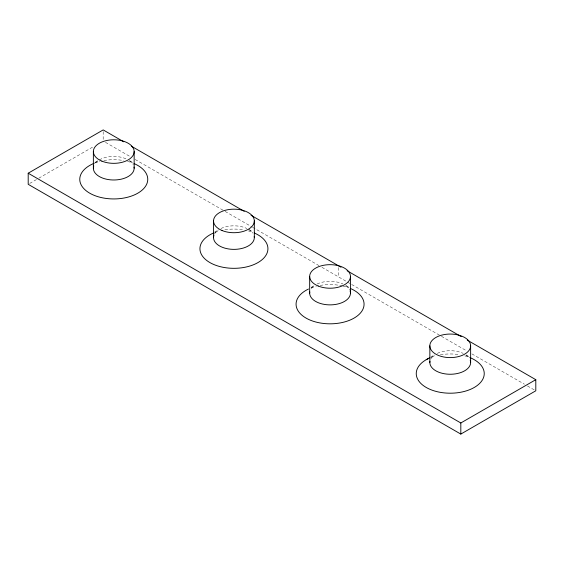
<?xml version="1.0" encoding="UTF-8"?>
<svg xmlns="http://www.w3.org/2000/svg" width="564" height="564" viewBox="0 0 564 564"><rect width="100%" height="100%" fill="white"/><g stroke="black" fill="none" stroke-linecap="round" stroke-linejoin="round"><path stroke-width="0.42" stroke-dasharray="2.82 2.11" d="M29.716 183.441L38.049 178.626M38.803 178.189L94.096 146.266M94.907 162.453L97.861 160.747M214.334 232.262L218.769 229.696M311.208 287.337L314.169 285.631M430.642 357.146L434.336 355.01M105.475 142.339L129.868 156.425M135.198 159.506L224.38 210.992M225.149 211.429L251.826 226.834M252.587 227.278L318.9 265.559M321.952 267.322L350.893 284.03M351.654 284.475L440.681 335.876M441.443 336.313L466.555 350.808M471.885 353.882L524.386 384.197M527.432 385.952L534.277 389.907M129.664 160.747L133.358 162.883M249.091 229.696L252.792 231.832M345.965 285.631L349.666 287.767M466.139 355.01L469.093 356.716M338.717 267.611L338.717 277.002M103.184 131.631L103.184 140.168M94.879 163.003A33.988 19.62 0 0 1 99.99 161.374M103.896 160.543A33.988 19.62 0 0 1 123.629 160.543M127.534 161.374A33.988 19.62 0 0 1 132.646 163.003M215.046 232.382A33.988 19.62 0 0 1 219.396 230.958M224.867 229.788A33.988 19.62 0 0 1 242.999 229.788M248.463 230.958A33.988 19.62 0 0 1 252.813 232.382M311.187 287.887A33.988 19.62 0 0 1 316.298 286.258M320.204 285.426A33.988 19.62 0 0 1 342.299 285.892M343.074 286.075A33.988 19.62 0 0 1 348.954 287.887M431.354 357.266A33.988 19.62 0 0 1 435.704 355.842M440.371 354.805A33.988 19.62 0 0 1 459.307 354.671M464.771 355.842A33.988 19.62 0 0 1 469.121 357.266M95.774 162.665A20.396 11.773 0 0 1 97.995 160.747M99.342 159.894A20.396 11.773 0 0 1 126.696 159.118M129.523 160.747A20.396 11.773 0 0 1 133.28 164.801M214.419 234.18A20.396 11.773 0 0 1 218.169 230.126M220.996 228.498A20.396 11.773 0 0 1 246.87 228.498M248.35 229.273A20.396 11.773 0 0 1 252.771 233.094M311.229 288.592A20.396 11.773 0 0 1 314.303 285.631M317.13 284.002A20.396 11.773 0 0 1 343.004 284.002M345.831 285.631A20.396 11.773 0 0 1 349.581 289.684M430.72 359.064A20.396 11.773 0 0 1 434.477 355.01M437.304 353.381A20.396 11.773 0 0 1 463.178 353.381M466.005 355.01A20.396 11.773 0 0 1 468.226 356.927"/><path stroke-width="0.85" d="M467.316 340.148L535.8 379.685L535.8 390.789L460.816 434.083L28.2 184.315L28.2 173.211L103.184 129.917L123.77 141.804M426.208 359.705L429.902 357.569M28.2 173.211L460.816 422.979L535.8 379.685M131.391 146.203L244.205 211.331M251.065 215.293L341.001 267.223M347.093 270.734L461.232 336.63M470.63 345.831A20.396 11.773 0 0 1 440.04 356.025A20.396 11.773 0 0 1 440.04 335.629A20.396 11.773 0 0 1 470.63 345.831L470.63 362.483M460.816 422.979L460.816 434.083M429.846 345.831L429.846 362.483M350.463 276.452L350.463 293.104M309.671 276.452L309.671 293.104M254.329 220.947L254.329 237.599M213.537 220.947L213.537 237.599M134.154 151.568L134.154 168.22M93.37 151.568L93.37 168.22M134.006 163.553A33.988 19.62 0 0 1 138.758 192.613A33.988 19.62 0 0 1 88.21 192.253A33.988 19.62 0 0 1 94.188 163.271M254.181 232.939A33.988 19.62 0 0 1 259.116 261.879A33.988 19.62 0 0 1 208.751 261.879A33.988 19.62 0 0 1 213.685 232.939M350.314 288.437A33.988 19.62 0 0 1 355.623 317.137A33.988 19.62 0 0 1 305.646 317.849A33.988 19.62 0 0 1 308.508 289.029M469.812 357.534A33.988 19.62 0 0 1 476.157 386.277A33.988 19.62 0 0 1 426.01 387.341A33.988 19.62 0 0 1 428.675 358.415M134.056 167.064A20.396 11.773 0 0 1 112.758 179.979A20.396 11.773 0 0 1 93.758 165.922M254.23 236.443A20.396 11.773 0 0 1 232.932 249.358A20.396 11.773 0 0 1 213.932 235.301M350.068 290.805A20.396 11.773 0 0 1 331.068 304.863A20.396 11.773 0 0 1 309.77 291.948M470.242 360.184A20.396 11.773 0 0 1 451.242 374.242A20.396 11.773 0 0 1 429.944 361.327M101.88 161.135A20.396 11.773 0 0 0 134.056 152.717A20.396 11.773 0 0 0 105.348 140.838A20.396 11.773 0 0 0 101.88 161.135M222.054 230.514A20.396 11.773 0 0 0 254.23 222.096A20.396 11.773 0 0 0 225.515 210.224A20.396 11.773 0 0 0 222.054 230.514M318.188 286.018A20.396 11.773 0 0 0 350.364 277.601A20.396 11.773 0 0 0 321.649 265.722A20.396 11.773 0 0 0 318.188 286.018"/></g></svg>
